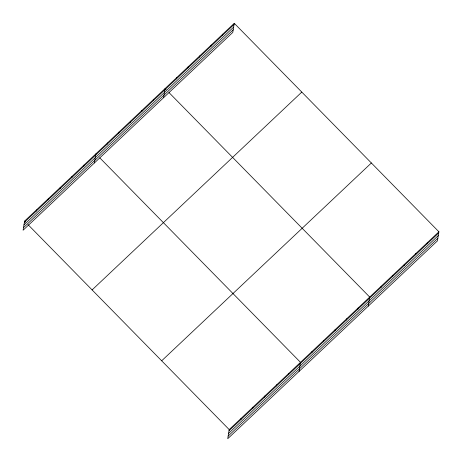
<?xml version="1.0" encoding="UTF-8"?>
<svg xmlns="http://www.w3.org/2000/svg" width="462" height="462" viewBox="0 0 462 462"><rect width="100%" height="100%" fill="white"/><g stroke="black" fill="none" stroke-linecap="round" stroke-linejoin="round"><path stroke-width="0.69" d="M234.269 23.296L24.573 221.119L23.1 230.22L232.796 32.404L234.269 23.296L438.9 231.78L437.427 240.881L227.731 438.704L229.204 429.596L438.9 231.78M36.267 211.082L36.458 209.91M48.152 199.873L48.343 198.7M60.031 188.663L60.222 187.491M71.916 177.454L72.107 176.282M83.801 166.245L83.986 165.067M94.398 162.965L95.871 153.858M107.213 144.15L107.403 142.977M118.746 133.27L118.936 132.097M130.278 122.39L130.469 121.217M141.817 111.509L142.001 110.337M153.349 100.629L153.54 99.457M163.594 97.684L165.073 88.577L166.049 89.576M176.415 78.869L176.605 77.697M187.947 67.989L188.138 66.817M199.48 57.109L199.671 55.937M211.013 46.229L211.203 45.057M222.545 35.349L222.736 34.176M240.898 419.56L241.089 418.387M252.778 408.35L252.968 407.178M264.662 397.141L264.853 395.969M276.547 385.932L276.732 384.759M288.427 374.722L288.617 373.55M299.024 371.442L300.502 362.341L99.786 157.848M311.844 352.633L312.035 351.461M323.377 341.753L323.567 340.581M334.91 330.873L335.1 329.701M346.442 319.993L346.633 318.82M357.975 309.113L358.166 307.94M368.226 306.162L369.698 297.06L168.988 92.567M381.046 287.352L381.231 286.18M392.579 276.472L392.769 275.3M404.111 265.592L404.302 264.42M415.644 254.712L415.835 253.54M427.177 243.832L427.367 242.66M24.382 222.291L234.078 24.469M23.96 224.907L233.657 27.091M23.522 227.604L233.218 29.787M92.1 289.917L301.796 92.094M161.677 360.799L371.373 162.982M229.013 430.769L438.709 232.952M228.592 433.391L438.288 235.568M228.153 436.082L437.849 238.265M24.573 221.119L25.554 222.118M27.997 224.607L229.204 429.596"/></g></svg>
